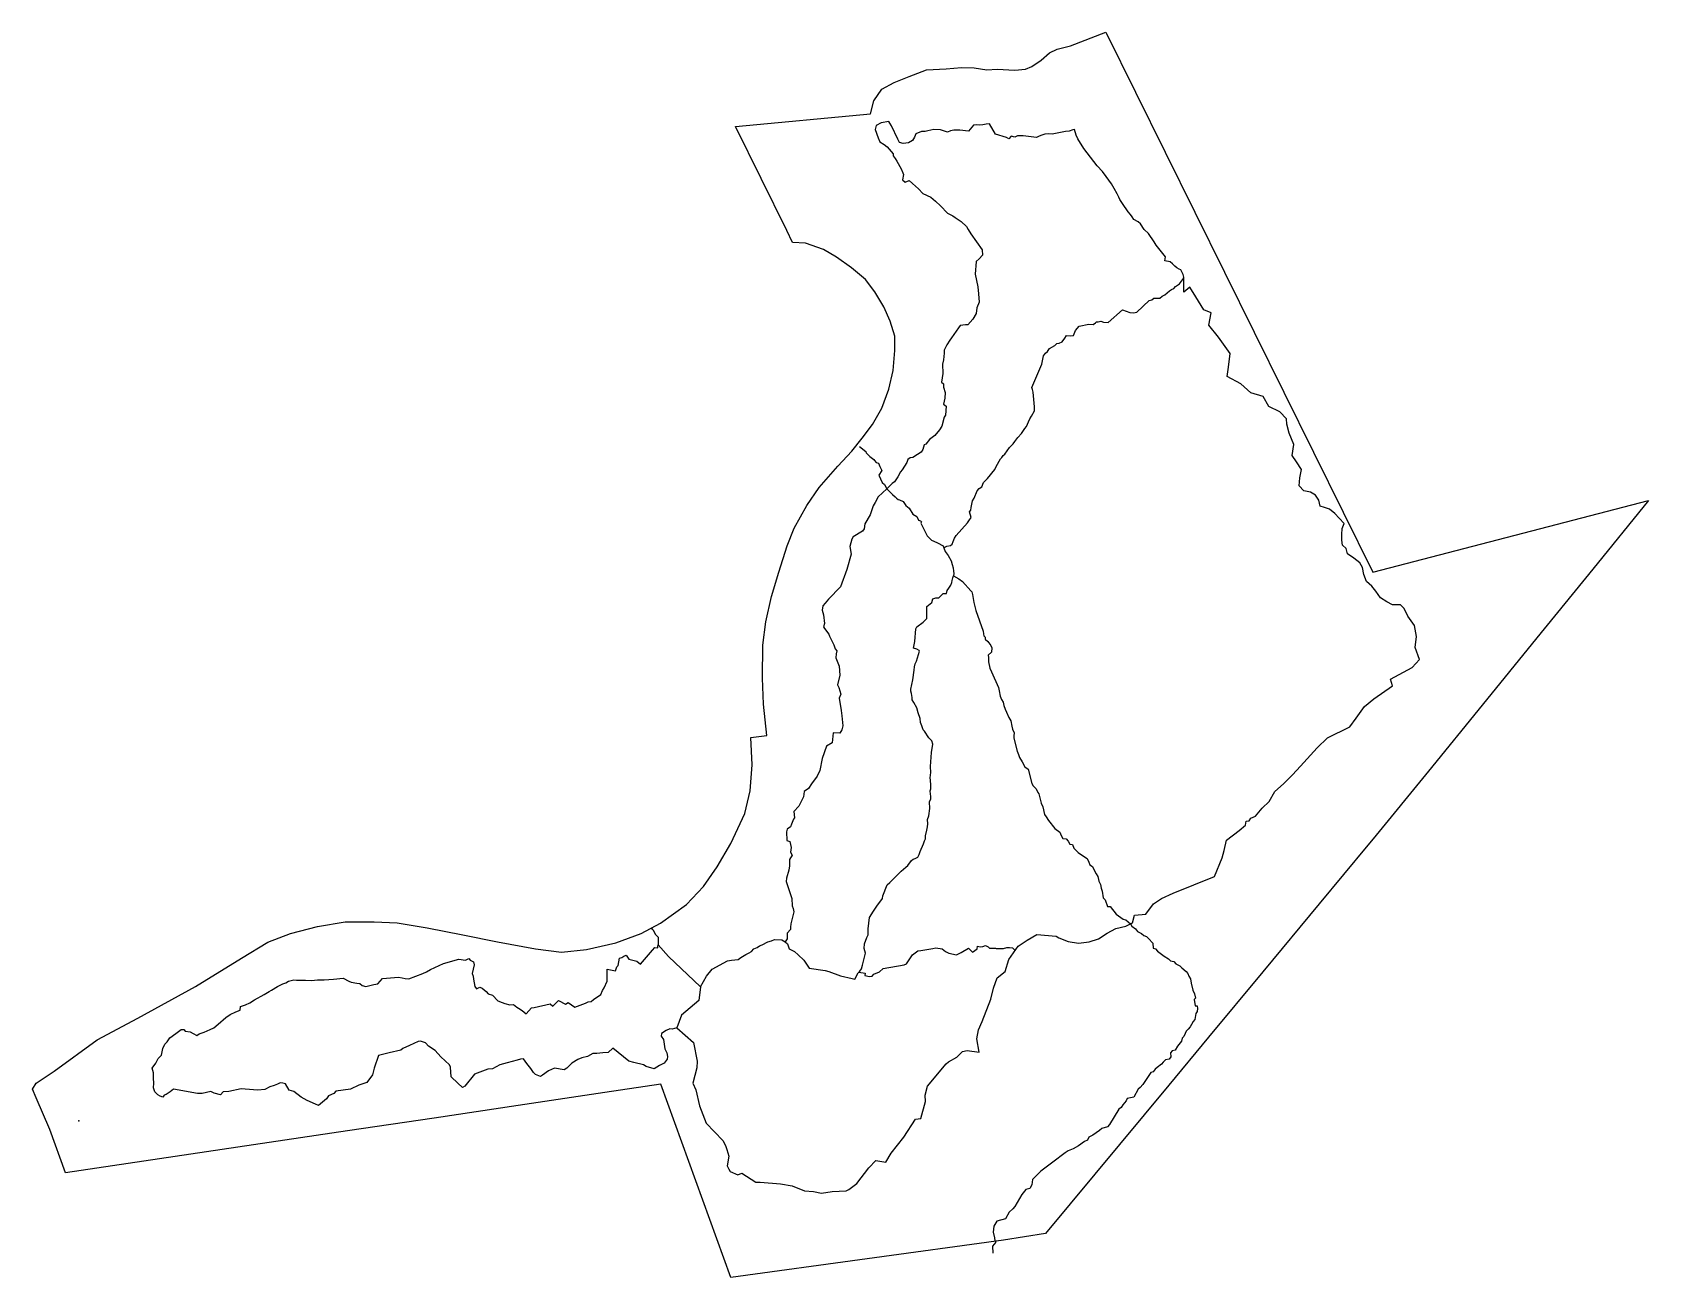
# Model space of a CAD drawing. Header units: inches. Extents: x 11269096 to 11303252, y 3653903 to 3686752.
# Drawn here: x 11277239 to 11279115, y 3653903 to 3655349 of the extents above; entities that cross this region are included whole.
import ezdxf

# ---------------------------------------------------------------- set-up
doc = ezdxf.new("R2010")
doc.units = ezdxf.units.IN
doc.header["$MEASUREMENT"] = 0
for name, color, linetype in [('Park', 105, 'Continuous'), ('RecreationAccess', 231, 'Continuous'), ('Trail', 202, 'Continuous')]:
    doc.layers.add(name, color=color, linetype=linetype)

msp = doc.modelspace()

# ---------------------------------------------------------------- linework, layer by layer
at = {"layer": 'Park'}
msp.add_lwpolyline([(11278114.7, 3655118.9), (11278054.9, 3655239.5), (11278211.9, 3655254.2), (11278215.7, 3655269.4), (11278224.9, 3655282.9), (11278239.1, 3655290.5), (11278256.4, 3655297.6), (11278276.5, 3655305.2), (11278299.4, 3655306.3), (11278317.3, 3655307.9), (11278332, 3655307.4), (11278346.6, 3655305.2), (11278358.6, 3655305.8), (11278379.2, 3655304.7), (11278391.7, 3655305.8), (11278398.8, 3655309), (11278409.6, 3655316.6), (11278419.4, 3655324.8), (11278428.1, 3655329.1), (11278443.9, 3655332.9), (11278484.8, 3655348.8), (11278794.7, 3654722.1), (11279114.5, 3654805.4), (11279049.6, 3654725.6), (11278984.7, 3654645.8), (11278921.3, 3654568), (11278858.9, 3654491.4), (11278795, 3654412.9), (11278788.9, 3654405.4), (11278732.2, 3654337.1), (11278666.9, 3654258.4), (11278604, 3654182.7), (11278557.7, 3654126.9), (11278414.6, 3653954.7), (11278365.9, 3653947.1), (11278049.7, 3653903.4), (11277968.5, 3654128.1), (11277903.4, 3654118.4), (11277803.1, 3654103.4), (11277705.3, 3654088.7), (11277604.9, 3654073.7), (11277277.9, 3654024.9), (11277259.7, 3654075.2), (11277243.8, 3654112), (11277239.3, 3654122.3), (11277243.8, 3654129.1), (11277264.5, 3654143.2), (11277314.4, 3654179.6), (11277361.7, 3654204.6), (11277428.5, 3654241.5), (11277481.8, 3654274.1), (11277512.7, 3654292.6), (11277538.8, 3654302.9), (11277570.3, 3654311.1), (11277602.4, 3654316.5), (11277636, 3654316.5), (11277662.7, 3654315.4), (11277697.4, 3654309.4), (11277738.7, 3654301.3), (11277778.9, 3654293.1), (11277822.9, 3654285), (11277853.3, 3654281.2), (11277882.1, 3654284.4), (11277916.4, 3654292), (11277945.7, 3654302.9), (11277968, 3654314.9), (11277998.4, 3654336.6), (11278018, 3654357.2), (11278033.7, 3654380.1), (11278049.5, 3654407.2), (11278065.8, 3654442), (11278072.3, 3654468.6), (11278074.5, 3654498.5), (11278072.8, 3654530.5), (11278091.3, 3654532.7), (11278087.5, 3654569.1), (11278086.4, 3654599), (11278086.9, 3654637.6), (11278090.2, 3654664.7), (11278096.7, 3654694.1), (11278105.4, 3654722.3), (11278115.2, 3654752.7), (11278123.3, 3654773.4), (11278138, 3654799.4), (11278152.1, 3654820.6), (11278173.9, 3654845.1), (11278190.2, 3654862.5), (11278202.1, 3654877.7), (11278214.1, 3654893.4), (11278224.9, 3654912.4), (11278233.1, 3654934.7), (11278238, 3654956.4), (11278240.1, 3654979.3), (11278240.1, 3654996.1), (11278234.7, 3655013.5), (11278227.1, 3655030.3), (11278216.8, 3655047.7), (11278205.9, 3655061.8), (11278189.6, 3655075.4), (11278172.2, 3655087.9), (11278157, 3655096.6), (11278136.4, 3655104.2), (11278121.2, 3655104.8)], close=True, dxfattribs=at)
at = {"layer": 'RecreationAccess'}
msp.add_point((11277293.3, 3654085.3), dxfattribs=at)
at = {"layer": 'Trail'}
for points in [[(11278014.4, 3654240.8), (11278012.5, 3654225.2), (11277992.5, 3654208), (11277986.9, 3654193.4), (11278006.5, 3654176.3), (11278010.5, 3654154.7), (11278010.3, 3654147), (11278005.6, 3654129.1), (11278009, 3654121.5), (11278013.3, 3654102.8), (11278020.9, 3654082.6), (11278040.5, 3654062.6), (11278043.3, 3654056.7), (11278045.1, 3654052.1), (11278047.4, 3654044.4), (11278045.4, 3654033.3), (11278047.2, 3654029.2), (11278048.9, 3654026.5), (11278057.9, 3654022.6), (11278062.5, 3654024.5), (11278078.7, 3654014.3), (11278083.9, 3654014.3), (11278107.2, 3654012.2), (11278120.9, 3654010.1), (11278135.1, 3654004.2), (11278145.6, 3654003.3), (11278155, 3654001.3), (11278167.1, 3654003.5), (11278183.5, 3654004.1), (11278186.4, 3654005.8), (11278196, 3654012.6), (11278209.7, 3654030.7), (11278217.8, 3654039.5), (11278229.5, 3654037.4), (11278235.6, 3654048), (11278250.3, 3654066.4), (11278263.9, 3654087.3), (11278270, 3654088), (11278275.4, 3654107.9), (11278275.2, 3654115.1), (11278278, 3654125.8), (11278299.4, 3654151.4), (11278302.2, 3654154), (11278311.7, 3654159.3), (11278318.5, 3654166), (11278324, 3654167.2), (11278337.7, 3654165.3), (11278335.2, 3654180.4), (11278337, 3654190.9), (11278341.2, 3654200.6), (11278351.4, 3654226.6), (11278354.6, 3654239.5), (11278358.7, 3654251.4), (11278367.8, 3654258.9), (11278372.2, 3654272.6), (11278383.1, 3654288), (11278393.6, 3654295.1), (11278404.7, 3654301.7), (11278427.2, 3654299.8), (11278430.4, 3654297.9), (11278440.9, 3654293.6), (11278452.9, 3654291.5), (11278465.4, 3654293.2), (11278476.1, 3654296.7), (11278486.1, 3654303.2), (11278496.4, 3654308.8), (11278508, 3654311.4), (11278515.6, 3654315.3), (11278517.9, 3654324.2), (11278531.1, 3654325.1), (11278540.1, 3654337.3), (11278549.5, 3654343.3), (11278562.8, 3654349.8), (11278610.8, 3654369.1), (11278619.8, 3654390.6), (11278622.1, 3654399), (11278624.8, 3654411.2), (11278639.3, 3654422.2), (11278646.9, 3654428.6), (11278647.7, 3654433.1), (11278651.2, 3654433.7), (11278652.8, 3654436.6), (11278658.5, 3654439), (11278666.1, 3654448.3), (11278674.4, 3654456), (11278681, 3654467.8), (11278690.8, 3654476.6), (11278701.5, 3654486.8), (11278710.7, 3654497.1), (11278730, 3654518.5), (11278741.9, 3654529.9), (11278768, 3654542.6), (11278775, 3654552.7), (11278784.9, 3654566.3), (11278795.6, 3654575.2), (11278817.3, 3654590.2), (11278815.1, 3654597.9), (11278840.1, 3654611.6), (11278848.5, 3654620.8), (11278843.6, 3654634.9), (11278845.1, 3654647.5), (11278842.8, 3654660.3), (11278835.1, 3654671), (11278830.9, 3654680.2), (11278826.8, 3654684.1), (11278817.5, 3654684.4), (11278810.9, 3654687.9), (11278803.3, 3654692.4), (11278797.9, 3654700), (11278793.3, 3654705.8), (11278787.1, 3654711.3), (11278784.1, 3654719.4), (11278782.6, 3654727.7), (11278779.4, 3654733.1), (11278772.3, 3654738.3), (11278765.2, 3654743.6), (11278763.5, 3654749.5), (11278759.5, 3654753.6), (11278758.7, 3654759.3), (11278758.7, 3654765.9), (11278759.1, 3654772.8), (11278761.4, 3654778.5), (11278755.6, 3654784.7), (11278750.6, 3654790.1), (11278744.1, 3654795.4), (11278738.4, 3654797.4), (11278733.4, 3654798.9), (11278732, 3654805.7), (11278728, 3654811.6), (11278722.1, 3654815.2), (11278714.4, 3654816.6), (11278708.9, 3654822.3), (11278709.7, 3654831.8), (11278711.8, 3654841.3), (11278706.1, 3654850.1), (11278701.1, 3654857.8), (11278702.8, 3654870.4), (11278697.6, 3654883.4), (11278694.7, 3654893.8), (11278694.2, 3654900.1), (11278686.5, 3654908.2), (11278673.7, 3654914.6), (11278667.4, 3654926.1), (11278652.8, 3654930.2), (11278641.3, 3654940.6), (11278625.5, 3654949.4), (11278627.1, 3654960.1), (11278629, 3654975.9), (11278615.4, 3654995), (11278604.2, 3655008.9), (11278606.8, 3655023.1), (11278598.6, 3655026.5), (11278595.5, 3655031.6), (11278589.3, 3655041.7), (11278582.3, 3655053.1), (11278575.2, 3655047), (11278575.3, 3655064.5), (11278574.3, 3655067.8), (11278573.7, 3655069.1), (11278571.6, 3655072.9), (11278569.7, 3655074), (11278567.3, 3655075.3), (11278564.8, 3655077.2), (11278562.1, 3655080.2), (11278559.4, 3655082.4), (11278553.3, 3655083.7), (11278553.8, 3655088.3), (11278549.3, 3655094.1), (11278543.2, 3655101.8), (11278540.8, 3655105.6), (11278534.4, 3655115.3), (11278529.2, 3655119.9), (11278524.9, 3655126.3), (11278522.4, 3655128.9), (11278517.4, 3655131.4), (11278515.2, 3655134.5), (11278513.2, 3655137.4), (11278510.8, 3655140.4), (11278504.2, 3655149.9), (11278500.9, 3655154.8), (11278500, 3655157.5), (11278497.8, 3655161.4), (11278494.3, 3655167.3), (11278491.4, 3655172.8), (11278485.3, 3655181.3), (11278480.7, 3655187.2), (11278474.5, 3655193.9), (11278459.3, 3655214.1), (11278452.3, 3655225.1), (11278450.4, 3655229.5), (11278448.2, 3655236), (11278446.6, 3655235.4), (11278442.1, 3655234.2), (11278438, 3655233.6), (11278422.3, 3655230.6), (11278418, 3655230.8), (11278414.1, 3655230.4), (11278409.5, 3655229), (11278406.6, 3655228), (11278404.4, 3655226.7), (11278388.8, 3655228.6), (11278382.1, 3655228.6), (11278379.1, 3655226.9), (11278375, 3655228.1), (11278372.2, 3655225.2), (11278369.4, 3655226.8), (11278356.8, 3655230.7), (11278349.6, 3655242.4), (11278345.8, 3655242.3), (11278342.2, 3655241.5), (11278338.4, 3655241), (11278334.5, 3655241.4), (11278331.1, 3655241.1), (11278325.3, 3655234.2), (11278315.5, 3655235.3), (11278311.8, 3655235.3), (11278308.4, 3655235), (11278304.7, 3655234.5), (11278301.1, 3655232.9), (11278293, 3655235.4), (11278285, 3655236), (11278278.3, 3655234.6), (11278275, 3655233.5), (11278270.8, 3655233.8), (11278264.4, 3655231.1), (11278262.8, 3655226.9), (11278260.5, 3655223.3), (11278255.8, 3655220.4), (11278249.8, 3655219.9), (11278245.5, 3655220.7), (11278243.6, 3655224.6), (11278236.2, 3655240.2), (11278234.3, 3655243.2), (11278233.1, 3655245.1), (11278224, 3655243.6), (11278218.2, 3655240.7), (11278217.1, 3655236), (11278220.5, 3655226.2), (11278222.5, 3655221.8), (11278227.6, 3655218.7), (11278230.9, 3655215.8), (11278237.9, 3655207.9), (11278237.9, 3655205.4), (11278240.5, 3655202.2), (11278242.2, 3655199.3), (11278247.2, 3655190.3), (11278249.4, 3655185.5), (11278250.1, 3655183.9), (11278248.7, 3655177.5), (11278252, 3655175), (11278256.7, 3655176.8), (11278260.3, 3655173.1), (11278267.3, 3655167.2), (11278272.5, 3655161.5), (11278281.9, 3655157.4), (11278287.3, 3655152.7), (11278292.8, 3655147.3), (11278300.9, 3655138.7), (11278307.1, 3655135.7), (11278310.1, 3655133.7), (11278317, 3655129.2), (11278323.1, 3655123.4), (11278325.1, 3655119.8), (11278328.1, 3655114.7), (11278341.2, 3655096.2), (11278341.7, 3655090.1), (11278337.7, 3655085.8), (11278334.4, 3655082.6), (11278333, 3655068), (11278336.3, 3655053.2), (11278337, 3655045.2), (11278337.6, 3655035.4), (11278334.9, 3655029), (11278334.2, 3655022.3), (11278330.4, 3655015.7), (11278324.7, 3655009.4), (11278321.9, 3655009.1), (11278315.7, 3655008.6), (11278313.9, 3655005.9), (11278305.8, 3654994.2), (11278303.9, 3654991.6), (11278300.3, 3654986.1), (11278297.1, 3654979.8), (11278297, 3654976.2), (11278296.6, 3654968.7), (11278295.1, 3654963.6), (11278295.7, 3654952.6), (11278294.2, 3654942.6), (11278296.3, 3654940.6), (11278296.6, 3654937), (11278298.5, 3654930.8), (11278298.1, 3654924.2), (11278296.6, 3654917.3), (11278299.4, 3654914.7), (11278298.8, 3654904.6), (11278297.3, 3654902.2), (11278294.6, 3654891.8), (11278291.6, 3654887.4), (11278286.5, 3654880.7), (11278280.3, 3654876), (11278275.9, 3654870.8), (11278273.8, 3654869.8), (11278272.3, 3654864.5), (11278270.5, 3654861.5), (11278266.3, 3654858.9), (11278261, 3654855.4), (11278257.8, 3654854.8), (11278255, 3654853.1), (11278254, 3654849.5), (11278248.6, 3654841.1), (11278246.7, 3654838.5), (11278243.3, 3654832.8), (11278239.6, 3654827.2), (11278236.8, 3654825.1), (11278230.8, 3654818.9), (11278220.5, 3654809.7), (11278217.2, 3654803.1), (11278214.8, 3654799.3), (11278211.5, 3654788.9), (11278205.2, 3654778.4), (11278204.2, 3654772.5), (11278202.6, 3654769.9), (11278191.6, 3654763.3), (11278189.9, 3654760.5), (11278187.8, 3654752.1), (11278189.2, 3654743.2), (11278184.4, 3654725.3), (11278177, 3654705.2), (11278162.8, 3654690.8), (11278159.3, 3654686.4), (11278156.3, 3654683.2), (11278155.5, 3654678.2), (11278157.2, 3654672.5), (11278158.3, 3654662.7), (11278157.3, 3654658.8), (11278158.3, 3654656.7), (11278163.4, 3654650.1), (11278164.1, 3654647.8), (11278169.3, 3654637.9), (11278170.6, 3654633.4), (11278172.5, 3654630.8), (11278171.9, 3654627.5), (11278171.5, 3654622.8), (11278175.3, 3654613.2), (11278176.1, 3654602.8), (11278173.6, 3654591.6), (11278174.9, 3654588.3), (11278177.2, 3654580.5), (11278175.4, 3654576.1), (11278177.5, 3654561.5), (11278178.5, 3654555.4), (11278179.6, 3654543.7), (11278178.4, 3654539.4), (11278176.2, 3654535.5), (11278168.3, 3654535.7), (11278167.3, 3654524.2), (11278160.6, 3654520.4), (11278155.7, 3654505.8), (11278152.8, 3654492.1), (11278150, 3654485.6), (11278143.2, 3654476.5), (11278139.6, 3654471.1), (11278134.9, 3654467.8), (11278134.1, 3654461.3), (11278132.2, 3654457.6), (11278128.7, 3654450.7), (11278122.8, 3654444.6), (11278123.7, 3654437), (11278122.2, 3654435.6), (11278119.9, 3654429.7), (11278119, 3654426.8), (11278114.9, 3654423.9), (11278114.4, 3654420.7), (11278114.6, 3654410.8), (11278118, 3654409.6), (11278119.7, 3654402.8), (11278119, 3654397.2), (11278120.8, 3654393.6), (11278117.9, 3654388.9), (11278117.9, 3654381.3), (11278116.9, 3654376.3), (11278114.2, 3654367.2), (11278113.7, 3654363.1), (11278120.4, 3654343.6), (11278121, 3654334.9), (11278122, 3654331.8), (11278122.6, 3654327.9), (11278119.2, 3654313.9), (11278119, 3654310.3), (11278118.9, 3654307.4), (11278115.1, 3654303.3), (11278115, 3654296.8), (11278112.6, 3654293)], [(11278296.9, 3654750.4), (11278300.3, 3654752.5), (11278304.5, 3654753.3), (11278306.3, 3654754.7), (11278307.7, 3654757.9), (11278309.1, 3654761.5), (11278311.2, 3654764.9), (11278324.4, 3654779.6), (11278325.8, 3654781.9), (11278328.4, 3654785.8), (11278326.7, 3654792.1), (11278328.2, 3654794.1), (11278328.5, 3654797.1), (11278330, 3654805), (11278331.9, 3654808.1), (11278335.5, 3654816.5), (11278337.8, 3654819.3), (11278340.9, 3654821.2), (11278342.7, 3654826.2), (11278347.5, 3654830.8), (11278355.8, 3654841.2), (11278357.7, 3654844.7), (11278362.4, 3654853.8), (11278364.2, 3654855.1), (11278365.7, 3654857.5), (11278367.6, 3654859), (11278372.9, 3654866.7), (11278377.3, 3654871.2), (11278379.1, 3654873.8), (11278382.6, 3654878.6), (11278386.8, 3654883.3), (11278390.6, 3654888.8), (11278392.6, 3654891.1), (11278393.7, 3654894.1), (11278395.2, 3654896.8), (11278396.4, 3654900), (11278398.5, 3654903.4), (11278401.9, 3654909.3), (11278401.9, 3654914), (11278400.5, 3654931.1), (11278399.7, 3654934.2), (11278398.9, 3654936.5), (11278410.4, 3654963.5), (11278412.3, 3654973.2), (11278414.6, 3654976.5), (11278417.1, 3654978.2), (11278419.4, 3654981.7), (11278425.5, 3654985.1), (11278428, 3654987.7), (11278430.7, 3654987.9), (11278434, 3654989.4), (11278437.3, 3654993.8), (11278439.1, 3654996.8), (11278444.2, 3654996.3), (11278447.4, 3654996.7), (11278449.6, 3655002.5), (11278453.8, 3655007.7), (11278465.1, 3655010), (11278470, 3655009.7), (11278472.9, 3655011.6), (11278474.1, 3655012.7), (11278476, 3655012.9), (11278478.9, 3655013.7), (11278481.9, 3655012.3), (11278487.4, 3655011.9), (11278504.1, 3655026.8), (11278512.7, 3655023.4), (11278516.8, 3655023.3), (11278520.7, 3655024.1), (11278535, 3655037.5), (11278538, 3655038.2), (11278540.5, 3655040.2), (11278544, 3655040.2), (11278547.5, 3655040.2), (11278550, 3655042.4), (11278553.1, 3655043.9), (11278558.5, 3655048.6), (11278561.1, 3655050.4), (11278563.5, 3655051.4), (11278565.7, 3655053.6), (11278570.2, 3655057), (11278573.8, 3655061.5), (11278575.3, 3655064.5)], [(11278198.9, 3654867.9), (11278206.4, 3654862.1), (11278206.5, 3654860.6), (11278208.5, 3654858.8), (11278211, 3654856.3), (11278215.4, 3654853.1), (11278216.4, 3654851.9), (11278218.1, 3654849.6), (11278220.9, 3654848.7), (11278222.4, 3654844.7), (11278224.8, 3654840.1), (11278221.2, 3654834.7), (11278225.2, 3654826.4), (11278228, 3654823.8), (11278230.8, 3654818.9), (11278237.3, 3654812.2), (11278240.5, 3654809.6), (11278241.7, 3654807.9), (11278243.9, 3654806.5), (11278245.2, 3654806.3), (11278249.6, 3654804.3), (11278252.8, 3654799.5), (11278256.5, 3654796.6), (11278260.8, 3654789.4), (11278265.6, 3654786.8), (11278267.5, 3654782.6), (11278269.6, 3654781.8), (11278270.7, 3654780.6), (11278270, 3654779), (11278277.5, 3654764.4), (11278282.3, 3654759.2), (11278285.3, 3654758.3), (11278289.6, 3654756.2), (11278295.9, 3654752.6), (11278296.9, 3654750.4), (11278298.2, 3654746.3), (11278302, 3654741.4), (11278305.3, 3654735.3), (11278306.4, 3654731), (11278307.8, 3654727.4), (11278308.1, 3654723.3), (11278308.4, 3654720.7), (11278308.1, 3654717.8), (11278314.3, 3654714.3), (11278318.6, 3654711.3), (11278328.1, 3654700.7), (11278329.2, 3654699.5), (11278330, 3654696.3), (11278331.5, 3654686.9), (11278333.9, 3654677.9), (11278342.5, 3654653.6), (11278342.8, 3654650.7), (11278343.3, 3654648.3), (11278344.7, 3654646.6), (11278344.9, 3654644.6), (11278347.8, 3654641.9), (11278351.5, 3654637), (11278352.3, 3654634.2), (11278352, 3654629.4), (11278348.4, 3654625.7), (11278348.7, 3654623), (11278348.7, 3654618.2), (11278350.3, 3654610.9), (11278352.2, 3654606.5), (11278360.3, 3654588.4), (11278361.1, 3654584.5), (11278362.2, 3654578.4), (11278363.7, 3654574.6), (11278365.5, 3654571.5), (11278366.5, 3654567.5), (11278368.1, 3654563.2), (11278369.4, 3654559.6), (11278372.1, 3654553.4), (11278374.4, 3654549.8), (11278375.7, 3654543.4), (11278376.5, 3654540.1), (11278378.2, 3654535.9), (11278378, 3654532.1), (11278378.1, 3654529.6), (11278381.8, 3654514.3), (11278383.3, 3654510.5), (11278384.4, 3654507.1), (11278387.6, 3654502.1), (11278390.8, 3654496.3), (11278394.7, 3654493.6), (11278398.9, 3654476.9), (11278400.5, 3654474.4), (11278404, 3654470.8), (11278406, 3654466.6), (11278407.1, 3654465), (11278409.9, 3654454.2), (11278411.6, 3654449.8), (11278413.5, 3654440.9), (11278415.5, 3654438.2), (11278418.1, 3654434), (11278425.4, 3654424.7), (11278431.4, 3654420.5), (11278433, 3654416.4), (11278434.9, 3654413.2), (11278438.7, 3654412.7), (11278441.2, 3654410), (11278443, 3654406.5), (11278446.2, 3654406), (11278447.7, 3654401.9), (11278452.8, 3654396.8), (11278457.5, 3654393.3), (11278462.9, 3654390), (11278464.9, 3654385.6), (11278466.3, 3654382.6), (11278469.2, 3654380.6), (11278470.9, 3654377), (11278473.5, 3654372), (11278475.3, 3654369.1), (11278476.4, 3654365.7), (11278476.6, 3654363.4), (11278478.4, 3654359.7), (11278479.2, 3654355.3), (11278480.4, 3654352), (11278481.6, 3654344.2), (11278484.1, 3654341.9), (11278486.5, 3654334), (11278489.7, 3654334), (11278496.7, 3654325.3), (11278499.6, 3654323.5), (11278504.7, 3654319.5), (11278508.1, 3654318.6), (11278513.2, 3654314.1), (11278515.1, 3654311.3), (11278519.3, 3654308.1), (11278521.5, 3654305.3), (11278526.1, 3654303), (11278528.9, 3654300.4), (11278532, 3654299.2), (11278534.4, 3654297), (11278539.4, 3654291.8), (11278539.8, 3654285.7), (11278542.3, 3654285.2), (11278544.8, 3654282.2), (11278549.2, 3654278.7), (11278552.4, 3654276.7), (11278557.3, 3654273.5), (11278559.9, 3654271.3), (11278563.5, 3654270.2), (11278566.1, 3654267.6), (11278570.7, 3654265.5), (11278573.1, 3654262.9), (11278577.9, 3654258.8), (11278579.9, 3654256.5), (11278581.1, 3654253.3), (11278583.1, 3654250.2), (11278583.9, 3654245.2), (11278585.8, 3654237), (11278587.5, 3654233), (11278588.8, 3654227.9), (11278587.3, 3654226.2), (11278588.3, 3654219), (11278590.7, 3654218.7), (11278591.1, 3654215.8), (11278590.8, 3654212.4), (11278589.1, 3654210), (11278588, 3654203), (11278586.1, 3654200.8), (11278584.3, 3654197.3), (11278582.6, 3654194.4), (11278580.3, 3654192), (11278577.8, 3654189.6), (11278576.8, 3654186.7), (11278575.4, 3654183.2), (11278573.2, 3654181.2), (11278572.7, 3654177.7), (11278569.5, 3654174), (11278567.9, 3654172.1), (11278565.3, 3654167.3), (11278561.8, 3654166.5), (11278559.8, 3654164.2), (11278560.1, 3654159.6), (11278558.1, 3654156.9), (11278553.8, 3654156.4), (11278551.4, 3654153.7), (11278549.2, 3654151.3), (11278544.4, 3654147.5), (11278541.8, 3654145.2), (11278539.7, 3654142.1), (11278537.1, 3654141.7), (11278527.5, 3654127.7), (11278524.5, 3654124.2), (11278522.2, 3654122.3), (11278517.4, 3654112.9), (11278509.5, 3654111.3), (11278508.2, 3654108.6), (11278504.4, 3654103.8), (11278502.7, 3654100.7), (11278500, 3654098.9), (11278489, 3654081.1), (11278486.7, 3654078.5), (11278480.2, 3654076.7), (11278477.4, 3654074.2), (11278469.6, 3654068.6), (11278465.1, 3654066.6), (11278463.4, 3654063.1), (11278460.1, 3654061.3), (11278453, 3654056.5), (11278447, 3654052.9), (11278440.9, 3654050.5), (11278437.7, 3654048.1), (11278431.3, 3654043.7), (11278429.4, 3654042), (11278409.5, 3654027), (11278399.6, 3654017.3), (11278398.7, 3654011), (11278396.6, 3654007), (11278392.1, 3654005.6), (11278387.1, 3653999.9), (11278379.3, 3653986.1), (11278376.7, 3653983.1), (11278372.4, 3653979.3), (11278368.2, 3653971.8), (11278358.2, 3653969.1), (11278354.7, 3653963.3), (11278354, 3653956.3), (11278355.7, 3653949.7), (11278355.8, 3653946.2), (11278357.2, 3653944.7), (11278353.4, 3653940.1), (11278353.8, 3653931.8)], [(11278198.3, 3654258.1), (11278199.3, 3654259.3), (11278201.3, 3654262), (11278202.3, 3654266.2), (11278205.9, 3654280.1), (11278204.5, 3654285.5), (11278204.8, 3654291), (11278207.3, 3654298.2), (11278208.9, 3654301.3), (11278209, 3654308.3), (11278210.6, 3654321.3), (11278215.3, 3654328.7), (11278218.9, 3654334.4), (11278225.6, 3654343.4), (11278226.2, 3654346.7), (11278230.9, 3654359.5), (11278234.2, 3654362), (11278247.2, 3654375.2), (11278252.9, 3654379.7), (11278255.1, 3654381.6), (11278259.3, 3654387.4), (11278261.3, 3654389.1), (11278263.5, 3654389.8), (11278266.5, 3654391.3), (11278268.1, 3654394.7), (11278269.2, 3654398.1), (11278273.1, 3654406.9), (11278274.2, 3654410.2), (11278275.5, 3654412.8), (11278275.5, 3654416.2), (11278277.1, 3654422.9), (11278277.8, 3654426.6), (11278278.2, 3654430.1), (11278277.9, 3654435.3), (11278279.5, 3654439.4), (11278280.5, 3654448), (11278280, 3654455.6), (11278281.6, 3654459), (11278281.6, 3654462.3), (11278281.3, 3654464.7), (11278281.1, 3654468.5), (11278281.9, 3654470.7), (11278281.8, 3654475), (11278281.2, 3654480.7), (11278280.9, 3654483.4), (11278281.3, 3654486.6), (11278281.9, 3654489.7), (11278281.2, 3654496.6), (11278282.6, 3654513.1), (11278284.2, 3654522.6), (11278282.7, 3654526.6), (11278279.4, 3654530), (11278274.3, 3654537.7), (11278272.7, 3654539.3), (11278271.2, 3654543.7), (11278269.8, 3654547.8), (11278269.3, 3654552.3), (11278266.9, 3654559.1), (11278265.3, 3654564.7), (11278261.9, 3654570.9), (11278260, 3654573.9), (11278260.1, 3654576.6), (11278259.3, 3654581.3), (11278258.5, 3654584.1), (11278258.5, 3654586.5), (11278260.9, 3654597.2), (11278262.5, 3654608.5), (11278262.8, 3654612.3), (11278263.5, 3654615.8), (11278265, 3654619), (11278266.4, 3654622.6), (11278268.6, 3654630.4), (11278268.1, 3654631.2), (11278265.6, 3654632.9), (11278261.6, 3654634.1), (11278263.1, 3654641.8), (11278264.2, 3654656.5), (11278265.3, 3654658.8), (11278272.8, 3654664), (11278275.5, 3654666.7), (11278277, 3654668.4), (11278276.9, 3654675.8), (11278277.2, 3654682.4), (11278282.7, 3654686.9), (11278284.1, 3654691.4), (11278287.5, 3654692.3), (11278290.9, 3654692.4), (11278296, 3654697.6), (11278299.9, 3654697.5), (11278300.7, 3654701.1), (11278302.5, 3654703.8), (11278305, 3654707.2), (11278306.1, 3654710.4), (11278306.4, 3654712.7), (11278307.2, 3654715.5), (11278308.1, 3654717.8)], [(11277956.7, 3654309.3), (11277959, 3654307.4), (11277959.5, 3654306.7), (11277962.3, 3654301.7), (11277964.2, 3654299.7), (11277965.3, 3654298.6), (11277965.5, 3654289.6), (11277977.3, 3654276.1), (11278014.4, 3654240.8), (11278021.6, 3654253.5), (11278028, 3654261.5), (11278045.7, 3654271), (11278050.5, 3654271.8), (11278054.3, 3654272.1), (11278058.1, 3654272.7), (11278061.1, 3654274.8), (11278067.1, 3654278.5), (11278070.9, 3654280.3), (11278073.8, 3654282.1), (11278076.4, 3654285.2), (11278080.2, 3654286.6), (11278083, 3654288.7), (11278086.1, 3654289.6), (11278092.7, 3654293.3), (11278097, 3654294.4), (11278100.3, 3654295.8), (11278108.8, 3654295.4), (11278112.6, 3654293), (11278115.3, 3654290.8), (11278117.5, 3654285), (11278123.6, 3654281.9), (11278127.9, 3654278.1), (11278134.5, 3654271.8), (11278140.7, 3654262.6), (11278159.3, 3654259.9), (11278163.2, 3654258.6), (11278176.8, 3654253.6), (11278190.6, 3654250.5), (11278193.6, 3654249.8), (11278197.3, 3654257), (11278198.3, 3654258.1), (11278205.7, 3654256.8), (11278205.2, 3654254.1), (11278210.4, 3654253), (11278213.5, 3654253.4), (11278215.4, 3654255.6), (11278222.3, 3654258.2), (11278226.6, 3654262.2), (11278250.6, 3654266.6), (11278253.6, 3654267.7), (11278260.5, 3654278), (11278266.5, 3654282.8), (11278270.2, 3654283), (11278277.2, 3654284.1), (11278284, 3654285.6), (11278287.5, 3654286.1), (11278294.8, 3654284.9), (11278298.7, 3654281.9), (11278302.7, 3654280), (11278311.6, 3654278.1), (11278317, 3654280.9), (11278325.5, 3654285.8), (11278329.9, 3654281), (11278335.6, 3654284.9), (11278335.7, 3654288.3), (11278339.1, 3654287.4), (11278342, 3654287.7), (11278345.3, 3654288.9), (11278348.3, 3654287.4), (11278349.9, 3654285.8), (11278356.7, 3654286), (11278357.7, 3654285.5), (11278366.1, 3654285.6), (11278369.9, 3654286.5), (11278373.1, 3654286.5), (11278376.4, 3654286.3), (11278378.8, 3654283.9), (11278379.6, 3654283.1)], [(11277986.9, 3654193.4), (11277981.7, 3654192), (11277979, 3654192.3), (11277974.7, 3654190.2), (11277969.3, 3654186.9), (11277968.7, 3654183.7), (11277971.4, 3654180), (11277973.2, 3654169), (11277975.4, 3654164.4), (11277976.3, 3654159.9), (11277975.8, 3654157), (11277972.2, 3654152.5), (11277967.1, 3654149.7), (11277960.6, 3654145.6), (11277951.5, 3654148.3), (11277948.5, 3654150.3), (11277937.1, 3654153), (11277931.3, 3654154.5), (11277912.7, 3654169.8), (11277907.4, 3654164.7), (11277901, 3654164.3), (11277894.4, 3654163.4), (11277889.4, 3654163.4), (11277883.2, 3654160), (11277876.9, 3654158.6), (11277872.1, 3654156.6), (11277865.2, 3654152.3), (11277859.5, 3654146.5), (11277856.2, 3654144.8), (11277845.2, 3654146.7), (11277838, 3654143.6), (11277831.3, 3654138.5), (11277828.7, 3654137), (11277822.9, 3654139.3), (11277820.7, 3654141.7), (11277817.6, 3654146), (11277812.9, 3654151.9), (11277809.3, 3654157.2), (11277805.7, 3654156.9), (11277801.9, 3654155.8), (11277796.1, 3654154.4), (11277790.2, 3654152.9), (11277781.6, 3654150.3), (11277773.3, 3654145.6), (11277767.8, 3654145.5), (11277752.4, 3654139.5), (11277741.2, 3654125.7), (11277738.2, 3654124.2), (11277733, 3654129), (11277725.3, 3654136.4), (11277724.3, 3654147.6), (11277723.1, 3654150.3), (11277713.3, 3654159.8), (11277706.6, 3654167.2), (11277698.9, 3654172.1), (11277695.8, 3654175.7), (11277695.4, 3654176.1), (11277689.8, 3654177.8), (11277687, 3654177.5), (11277682, 3654175.2), (11277676.7, 3654172.9), (11277669.2, 3654169.4), (11277666.7, 3654167.4), (11277653.4, 3654164.4), (11277640.9, 3654161.2), (11277636, 3654146.5), (11277634.1, 3654138.8), (11277627.5, 3654129.9), (11277618, 3654126.9), (11277608.3, 3654122.1), (11277591.3, 3654119.7), (11277589.1, 3654117.2), (11277583, 3654114.4), (11277580.4, 3654110.9), (11277571.3, 3654103.1), (11277567.7, 3654104.8), (11277558.2, 3654109.2), (11277551, 3654113), (11277542.6, 3654119.5), (11277537.4, 3654121.2), (11277533.1, 3654128.3), (11277530.1, 3654129.3), (11277527, 3654129.7), (11277523.9, 3654128.1), (11277519.9, 3654126.6), (11277514.7, 3654124.9), (11277509, 3654121.6), (11277500.9, 3654121.1), (11277486.2, 3654122), (11277481.4, 3654122.4), (11277467.3, 3654119.4), (11277460.7, 3654119.2), (11277457.5, 3654115.5), (11277450.1, 3654117.7), (11277446.4, 3654119.3), (11277436.3, 3654117.2), (11277431.1, 3654117.2), (11277402.9, 3654122.2), (11277399.3, 3654119.1), (11277394.6, 3654115.9), (11277392.4, 3654115.4), (11277390.7, 3654112.7), (11277387.5, 3654113.9), (11277384.8, 3654115.7), (11277381.5, 3654119.1), (11277380, 3654123.9), (11277380.4, 3654129.3), (11277380, 3654135), (11277379.8, 3654141.2), (11277378.2, 3654146.6), (11277382.6, 3654152.2), (11277385.2, 3654157.6), (11277389.1, 3654161.6), (11277390.7, 3654169.4), (11277393.2, 3654174.5), (11277395.7, 3654177), (11277398.9, 3654181.8), (11277405.6, 3654186.8), (11277412, 3654191.3), (11277414.9, 3654191.5), (11277416.8, 3654189.3), (11277422.3, 3654188.8), (11277426, 3654186.7), (11277430.1, 3654184.3), (11277433, 3654186.2), (11277438.7, 3654188.4), (11277445.8, 3654191.6), (11277449.8, 3654193.3), (11277454.9, 3654197.6), (11277463.7, 3654205.3), (11277468.8, 3654209), (11277475.4, 3654211.9), (11277480.5, 3654213.9), (11277480.7, 3654218.3), (11277486.7, 3654220.1), (11277491.5, 3654222.3), (11277497.1, 3654225.8), (11277508.2, 3654232.2), (11277514.2, 3654235.7), (11277516.9, 3654237.1), (11277523.8, 3654241.5), (11277530, 3654244.6), (11277533.4, 3654245.7), (11277536.3, 3654247.7), (11277542.7, 3654248.9), (11277545.8, 3654248.8), (11277548.8, 3654248.8), (11277556.4, 3654248.7), (11277563.3, 3654248.2), (11277570.3, 3654249.2), (11277577.7, 3654249.2), (11277588.7, 3654250), (11277600, 3654251.1), (11277606.4, 3654247.4), (11277609.1, 3654246.2), (11277615.8, 3654245.3), (11277619.1, 3654244.7), (11277622.1, 3654242.4), (11277626.2, 3654241.5), (11277635.5, 3654243.5), (11277640.3, 3654244.3), (11277645.7, 3654250.6), (11277664.3, 3654252.2), (11277668.5, 3654251.5), (11277672, 3654250.5), (11277676, 3654250.2), (11277692.5, 3654256.4), (11277696.6, 3654258.2), (11277701.1, 3654261), (11277716.3, 3654268.1), (11277734.2, 3654273), (11277741.7, 3654271.7), (11277745.6, 3654274), (11277747.4, 3654272), (11277751.1, 3654269.8), (11277752, 3654266.4), (11277749.6, 3654256.4), (11277750.8, 3654253.5), (11277751, 3654249.8), (11277752.8, 3654241.2), (11277754.6, 3654238.7), (11277758.5, 3654240.7), (11277761.1, 3654239.5), (11277766, 3654235.6), (11277768, 3654233), (11277773.1, 3654231.2), (11277779.3, 3654224.7), (11277784.2, 3654222.7), (11277787.4, 3654221.6), (11277793.4, 3654220.1), (11277797.4, 3654220.3), (11277801.3, 3654217.2), (11277803.4, 3654216.1), (11277807.7, 3654213.3), (11277812.4, 3654209.5), (11277818.3, 3654216.5), (11277821.7, 3654217.1), (11277840.2, 3654221.2), (11277843.1, 3654218.6), (11277849.8, 3654225.2), (11277857.7, 3654221), (11277861.1, 3654222.7), (11277868.6, 3654217.3), (11277881.1, 3654221.9), (11277884.1, 3654223.6), (11277887.5, 3654224.1), (11277890.5, 3654226.2), (11277898.8, 3654232.2), (11277900.9, 3654236.6), (11277902.8, 3654239.9), (11277906.3, 3654247.6), (11277906.2, 3654261.6), (11277916, 3654259.4), (11277917.6, 3654264), (11277919, 3654265.8), (11277920.5, 3654274.1), (11277923.4, 3654275.1), (11277925.5, 3654276.5), (11277928.1, 3654277.6), (11277931.2, 3654273.1), (11277940.5, 3654270.8), (11277944.8, 3654267.4), (11277958.8, 3654283.5), (11277961.6, 3654286.4), (11277965.1, 3654286.3), (11277965.1, 3654288.3), (11277965.5, 3654289.6)]]:
    msp.add_lwpolyline(points, dxfattribs=at)

doc.saveas('drawing.dxf')
